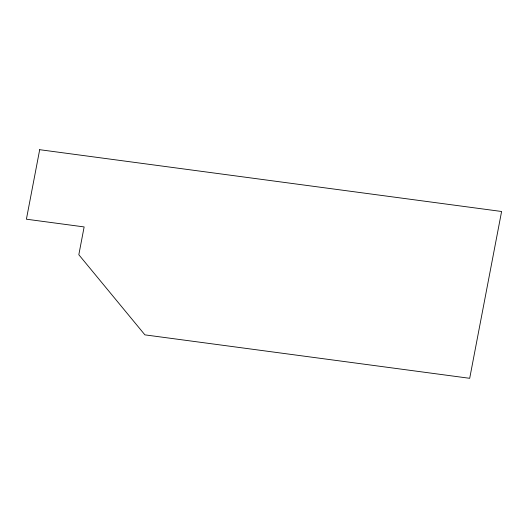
<?xml version="1.0" encoding="UTF-8"?>
<svg xmlns="http://www.w3.org/2000/svg" width="528" height="528" viewBox="0 0 528 528"><rect width="100%" height="100%" fill="white"/><g stroke="black" fill="none" stroke-linecap="round" stroke-linejoin="round"><path stroke-width="0.79" d="M39.692 149.695L26.4 219.199L84.137 226.928L78.824 254.734L144.916 334.864L469.696 378.305L501.6 211.484L39.692 149.695"/></g></svg>
